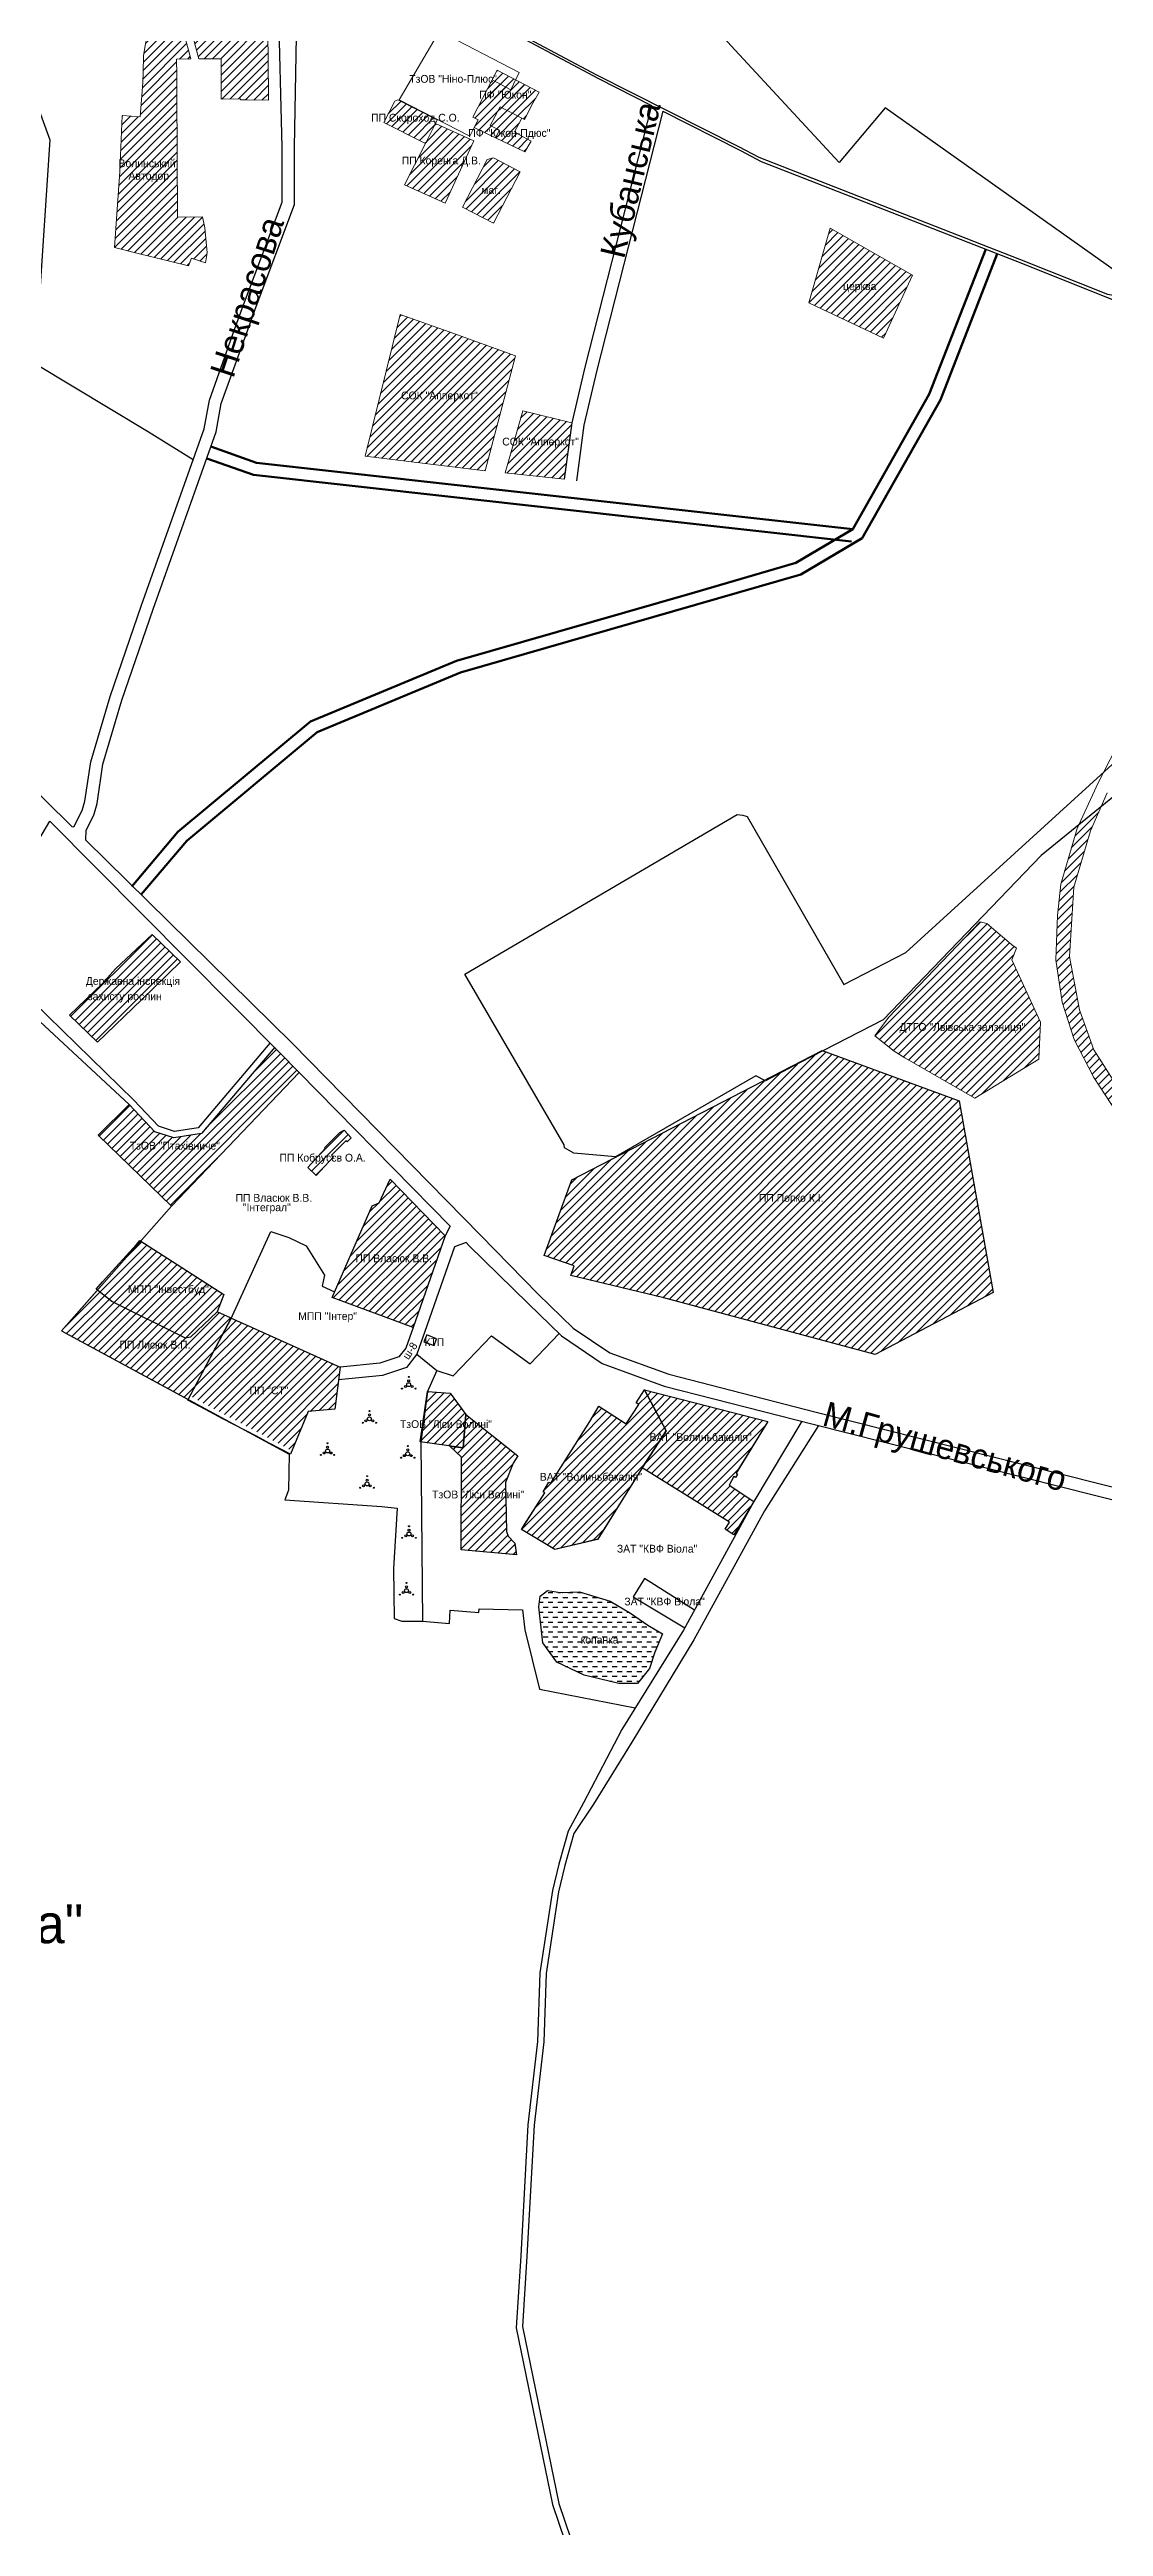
# Model space of a CAD drawing. Header units: millimetres. Extents: x 1379499 to 1411715, y 5652947 to 5671991.
# Drawn here: x 1404865 to 1405544, y 5655945 to 5657539 of the extents above; entities that cross this region are included whole.
import ezdxf
from ezdxf.enums import TextEntityAlignment as Align

# ---------------------------------------------------------------- set-up
doc = ezdxf.new("R2010")
doc.units = ezdxf.units.MM
doc.layers.add('_5Інше', color=252, linetype='Continuous', lineweight=25)
for name, color, linetype in [('PAY', 4, 'Continuous'), ('вулиці', 7, 'Continuous'), ('ВулНазва', 7, 'Continuous'), ('на область', 5, 'Continuous')]:
    doc.layers.add(name, color=color, linetype=linetype)
picture_1 = doc.add_image_def('image1.bmp', size_in_pixel=(3370, 2384))
pattern_1 = [(45, (19203.3615, -9190.9644), (-2.6516504294, 2.6516504294), [])]

# ---------------------------------------------------------------- blocks, each defined once
blk = doc.blocks.new('ЛвЗд')
at = {"layer": '_5Інше', "color": 204, "linetype": 'Continuous'}
for points in [[(49162.624, 24495.25), (49105.551, 24558.086)], [(49229.026, 24422.529), (49162.624, 24495.25)], [(49258.934, 24457.503), (49229.026, 24422.529)], [(49424, 24339), (49258.934, 24457.503)], [(49268.931, 23913.771), (49496.963, 24118.943)], [(49512.499, 24101.222), (49356.551, 23975.715)], [(48985.041, 23901.518), (49160.987, 24003.23)], [(49160.987, 24003.23), (49164.66, 24002.865)], [(49164.66, 24002.865), (49167.343, 24001.984)], [(49167.343, 24001.984), (49228.975, 23893.343)], [(49356.551, 23975.715), (49254.102, 23870.563)], [(49048.277, 23791.148), (48985.041, 23901.518)], [(49228.975, 23893.343), (49268.931, 23913.771)], [(49254.102, 23870.563), (49200.202, 23843.142)], [(49200.202, 23843.142), (49178.222, 23831.727)], [(49171.928, 23834.856), (49081.441, 23783.365)], [(49178.222, 23831.727), (49171.928, 23834.856)], [(49048.486, 23789.344), (49048.277, 23791.148)], [(49054.606, 23785.804), (49048.486, 23789.344)], [(49081.441, 23783.365), (49054.606, 23785.804)]]:
    blk.add_lwpolyline(points, dxfattribs=at)

msp = doc.modelspace()

# ---------------------------------------------------------------- hatches: boundary and pattern name
at = {"layer": 'вулиці', "lineweight": -2}
h = msp.add_hatch(dxfattribs=at)
h.set_pattern_fill('ANSI31', color=12, scale=30, style=0)
h.set_pattern_definition(pattern_1)
h.paths.add_polyline_path([(1404923.6, 5657495.5), (1404912, 5657496.4), (1404910.4, 5657460.4), (1404907.1, 5657411.4), (1404920.6, 5657408.1), (1404954.7, 5657399.6), (1404956.5, 5657404.5), (1404965.6, 5657401.6), (1404966.6, 5657408), (1404965.2, 5657424.1), (1404963.7, 5657431.1), (1404947.6, 5657430.9), (1404947.1, 5657511.4), (1404947.1, 5657522.7), (1404947, 5657532.7), (1404956.1, 5657532.8), (1404937.4, 5657602.3), (1404936.7, 5657649.5), (1404934.2, 5657650.5), (1404930.2, 5657588.5), (1404928.9, 5657568.4), (1404927.2, 5657544), (1404925.8, 5657534.8), (1404925.5, 5657524.3), (1404925.3, 5657517.7)])
h.paths.add_polyline_path([(1404911, 5657452.5), (1404947.2, 5657452.5), (1404947.2, 5657461.3), (1404911, 5657461.3)], flags=24)
h.paths.add_polyline_path([(1404903, 5657462), (1404953, 5657462), (1404953, 5657469.5), (1404903, 5657469.5)], flags=9)
h = msp.add_hatch(dxfattribs=at)
h.set_pattern_fill('ANSI31', color=12, scale=30, style=0)
h.set_pattern_definition(pattern_1)
h.paths.add_polyline_path([(1405005, 5657614.9), (1404942.6, 5657647.1), (1404941.5, 5657647.5), (1404942.4, 5657603), (1404961.3, 5657532.8), (1404975.6, 5657532.8), (1404975.7, 5657507), (1404987.9, 5657507.1), (1404988.3, 5657506.5), (1404992.5, 5657506.4), (1405006.1, 5657506.2), (1405005.9, 5657534.5), (1405005.6, 5657559.1), (1405005.8, 5657559.2)])
h.paths.add_polyline_path([(1404957.6, 5657581.8), (1404993.9, 5657581.8), (1404993.9, 5657590.6), (1404957.6, 5657590.6)], flags=24)
h.paths.add_polyline_path([(1404949.6, 5657591.4), (1404999.6, 5657591.4), (1404999.6, 5657598.9), (1404949.6, 5657598.9)], flags=24)
h = msp.add_hatch(dxfattribs=at)
h.set_pattern_fill('ANSI31', color=2, scale=30, style=0)
h.set_pattern_definition(pattern_1)
h.paths.add_polyline_path([(1405152.3, 5657482), (1405154.8, 5657487), (1405148.8, 5657489.9), (1405155.2, 5657502.1), (1405169.3, 5657494.8), (1405171, 5657493.9), (1405176.4, 5657504.3), (1405180.4, 5657511.5), (1405165.2, 5657519.3), (1405163.9, 5657516.6), (1405162.2, 5657513), (1405150.1, 5657519.3), (1405137.7, 5657495.4), (1405141.1, 5657493.7), (1405138.6, 5657488.7)])
h.paths.add_polyline_path([(1405086.7, 5657516.4), (1405163.4, 5657516.4), (1405163.4, 5657523.9), (1405086.7, 5657523.9)], flags=9)
h.paths.add_polyline_path([(1405127.2, 5657480.1), (1405195.1, 5657480.1), (1405195.1, 5657488.9), (1405127.2, 5657488.9)], flags=9)
h.paths.add_polyline_path([(1405137.4, 5657506), (1405179.9, 5657506), (1405179.9, 5657513.5), (1405137.4, 5657513.5)], flags=9)
h.paths.add_polyline_path([(1405063.4, 5657489.9), (1405138, 5657489.9), (1405138, 5657498.6), (1405063.4, 5657498.6)], flags=9)
h = msp.add_hatch(dxfattribs=at)
h.set_pattern_fill('ANSI31', color=2, scale=30, style=0)
h.set_pattern_definition(pattern_1)
h.paths.add_polyline_path([(1405153.4, 5657525.5), (1405137.7, 5657495.4), (1405141.1, 5657493.7), (1405138.6, 5657488.7), (1405152.3, 5657482), (1405154.8, 5657487), (1405148.8, 5657489.9), (1405155.2, 5657502.1), (1405169.3, 5657494.8), (1405171, 5657493.9), (1405176.4, 5657504.3), (1405180.4, 5657511.5)])
h.paths.add_polyline_path([(1405137.4, 5657506), (1405179.9, 5657506), (1405179.9, 5657513.5), (1405137.4, 5657513.5)], flags=9)
h = msp.add_hatch(dxfattribs=at)
h.set_pattern_fill('ANSI31', color=2, scale=30, style=0)
h.set_pattern_definition(pattern_1)
h.paths.add_polyline_path([(1405098.2, 5657482.9), (1405107.2, 5657478.4), (1405113.6, 5657491.3), (1405114.8, 5657493.7), (1405089.5, 5657506.4), (1405087.5, 5657505.7), (1405080.4, 5657491.9), (1405087.3, 5657488.4)])
h.paths.add_polyline_path([(1405063.4, 5657489.9), (1405138, 5657489.9), (1405138, 5657498.6), (1405063.4, 5657498.6)], flags=9)
h = msp.add_hatch(dxfattribs=at)
h.set_pattern_fill('ANSI31', color=2, scale=30, style=0)
h.set_pattern_definition(pattern_1)
h.paths.add_polyline_path([(1405154.8, 5657487), (1405152.3, 5657482), (1405171.1, 5657473), (1405175.3, 5657479.9), (1405167.2, 5657484.1), (1405167.4, 5657484.5), (1405164.6, 5657485.9), (1405169.3, 5657494.8), (1405155.2, 5657502.1), (1405148.8, 5657489.9)])
h.paths.add_polyline_path([(1405127.2, 5657480.1), (1405195.1, 5657480.1), (1405195.1, 5657488.9), (1405127.2, 5657488.9)], flags=9)
h = msp.add_hatch(dxfattribs=at)
h.set_pattern_fill('ANSI31', color=5, scale=30, style=0)
h.set_pattern_definition(pattern_1)
h.paths.add_polyline_path([(1405113.6, 5657491.3), (1405107.2, 5657478.4), (1405093.8, 5657451.8), (1405119.9, 5657440), (1405138.4, 5657480.1)])
h.paths.add_polyline_path([(1405082.2, 5657462.3), (1405152.6, 5657462.3), (1405152.6, 5657471.1), (1405082.2, 5657471.1)], flags=9)
h = msp.add_hatch(dxfattribs=at)
h.set_pattern_fill('ANSI31', color=2, scale=30, style=0)
h.set_pattern_definition(pattern_1)
h.paths.add_polyline_path([(1405151, 5657469.1), (1405147, 5657468), (1405131.1, 5657437.5), (1405150.9, 5657427.2), (1405168.2, 5657460.1)])
h.paths.add_polyline_path([(1405141.5, 5657445.9), (1405157.4, 5657445.9), (1405157.4, 5657450.9), (1405141.5, 5657450.9)], flags=24)
h = msp.add_hatch(dxfattribs=at)
h.set_pattern_fill('ANSI31', color=5, scale=30, style=0)
h.set_pattern_definition(pattern_1)
h.paths.add_polyline_path([(1405402, 5657353.1), (1405420.7, 5657393.6), (1405367.7, 5657423.9), (1405353.9, 5657375.9)])
h.paths.add_polyline_path([(1405371.5, 5657382.7), (1405401.9, 5657382.7), (1405401.9, 5657389), (1405371.5, 5657389)], flags=24)
h = msp.add_hatch(dxfattribs=at)
h.set_pattern_fill('ANSI31', color=5, scale=30, style=0)
h.set_pattern_definition(pattern_1)
h.paths.add_polyline_path([(1405091, 5657368.3), (1405068.3, 5657277.2), (1405145.7, 5657267.8), (1405165.1, 5657341.8), (1405122.5, 5657357.1)])
h.paths.add_polyline_path([(1405082.4, 5657311.8), (1405149.9, 5657311.8), (1405149.9, 5657319.3), (1405082.4, 5657319.3)], flags=24)
h = msp.add_hatch(dxfattribs=at)
h.set_pattern_fill('ANSI31', color=5, scale=30, style=0)
h.set_pattern_definition(pattern_1)
h.paths.add_polyline_path([(1405169.8, 5657306.4), (1405158.6, 5657266.4), (1405196.5, 5657262.4), (1405201.4, 5657298.6)])
h.paths.add_polyline_path([(1405147.6, 5657282.1), (1405215.1, 5657282.1), (1405215.1, 5657289.6), (1405147.6, 5657289.6)], flags=9)
h = msp.add_hatch(dxfattribs=at)
h.set_pattern_fill('ANSI31', color=12, scale=30, style=0)
h.set_pattern_definition(pattern_1)
h.paths.add_polyline_path([(1405722.9, 5656774.7), (1405650.4, 5656792.8), (1405637.9, 5656797.1), (1405624.6, 5656803.7), (1405612.1, 5656811.9), (1405598.8, 5656822.4), (1405585.7, 5656834.2), (1405566.4, 5656852.2), (1405551.9, 5656872.5), (1405537.4, 5656895.1), (1405528.1, 5656920.8), (1405521.7, 5656955.1), (1405524.5, 5656999.7), (1405535.3, 5657035.9), (1405542.1, 5657051.4), (1405528, 5657040), (1405526.8, 5657037.4), (1405516.1, 5657001.6), (1405514.1, 5656981.4), (1405513, 5656953), (1405517.1, 5656925.7), (1405524.8, 5656901.7), (1405537.4, 5656877.2), (1405555.7, 5656849.3), (1405579.4, 5656827.4), (1405595.8, 5656811.8), (1405650.7, 5656760.2), (1405656.6, 5656754.8), (1405675.4, 5656742.6), (1405689, 5656734.8), (1405730.6, 5656721.3), (1405835.5, 5656695), (1405994.7, 5656656.1), (1405985.9, 5656615), (1405974.7, 5656584.5), (1405972.2, 5656573.2), (1405957, 5656522.2), (1405965.6, 5656519.6), (1405977.4, 5656567.2), (1405996.9, 5656563.3), (1406016.1, 5656645.6), (1406018.6, 5656654.6), (1406024, 5656677.2), (1406012.8, 5656690.6), (1405998.2, 5656694.8), (1405967.8, 5656733.8), (1405953.7, 5656744.2), (1405948.2, 5656736), (1405762.3, 5656784.8), (1405756.9, 5656767.3)])
h.paths.add_polyline_path([(1405806.6, 5656738.1), (1405854.1, 5656738.1), (1405854.1, 5656745.6), (1405806.6, 5656745.6)], flags=24)
h = msp.add_hatch(dxfattribs=at)
h.set_pattern_fill('ANSI31', color=5, scale=30, style=0)
h.set_pattern_definition(pattern_1)
h.paths.add_polyline_path([(1404924.6, 5656927.5), (1404949.6, 5656951.7), (1404931.2, 5656969.3), (1404907.7, 5656947.2), (1404899.1, 5656937.6), (1404878.1, 5656917.4), (1404896.2, 5656899.9)])
h.paths.add_polyline_path([(1404878.7, 5656926.2), (1404948.7, 5656926.2), (1404948.7, 5656931.2), (1404878.7, 5656931.2)], flags=25)
h.paths.add_polyline_path([(1404873.2, 5656934.3), (1404964.5, 5656934.3), (1404964.5, 5656943), (1404873.2, 5656943)], flags=9)
h = msp.add_hatch(dxfattribs=at)
h.set_pattern_fill('ANSI31', color=12, scale=30, style=0)
h.set_pattern_definition(pattern_1)
h.paths.add_polyline_path([(1405484.7, 5656952.9), (1405487.7, 5656960.4), (1405484.5, 5656962.8), (1405468.6, 5656976.3), (1405464.3, 5656977.3), (1405405.2, 5656915.8), (1405396.5, 5656904), (1405409, 5656894.1), (1405415.8, 5656889.9), (1405460.9, 5656863.9), (1405502, 5656889), (1405503.1, 5656912.9)])
h.paths.add_polyline_path([(1405393.5, 5656904.7), (1405512.2, 5656904.7), (1405512.2, 5656913.5), (1405393.5, 5656913.5)], flags=9)
h = msp.add_hatch(dxfattribs=at)
h.set_pattern_fill('ANSI31', color=12, scale=30, style=0)
h.set_pattern_definition(pattern_1)
h.paths.add_polyline_path([(1404945.3, 5656838.3), (1404933.1, 5656842.3), (1404916.5, 5656859.9), (1404896.5, 5656840.1), (1404943.8, 5656794.3), (1405025.9, 5656880.4), (1405013.5, 5656893), (1405010, 5656896.5), (1404963, 5656841.1)])
h.paths.add_polyline_path([(1404905.5, 5656829.6), (1404986.3, 5656829.6), (1404986.3, 5656837.1), (1404905.5, 5656837.1)], flags=25)
h = msp.add_hatch(dxfattribs=at)
h.set_pattern_fill('ANSI31', color=12, scale=30, style=0)
h.set_pattern_definition(pattern_1)
h.paths.add_polyline_path([(1405326.2, 5656875.1), (1405325.5, 5656875.4), (1405201.4, 5656811.3), (1405183.6, 5656762.7), (1405203, 5656756), (1405200.7, 5656749.7), (1405260.7, 5656735.3), (1405396.7, 5656699), (1405472.6, 5656738.9), (1405450.8, 5656862.2), (1405363, 5656894.4), (1405348.1, 5656886.6)])
h.paths.add_polyline_path([(1405313.5, 5656796), (1405371.8, 5656796), (1405371.8, 5656803.5), (1405313.5, 5656803.5)], flags=24)
h = msp.add_hatch(dxfattribs=at)
h.set_pattern_fill('ANSI31', color=2, scale=30, style=0)
h.set_pattern_definition(pattern_1)
h.paths.add_polyline_path([(1405042.2, 5656831.9), (1405042.7, 5656831.5), (1405031.5, 5656819.3), (1405036.8, 5656814.1), (1405047.9, 5656826.2), (1405046.8, 5656827.3), (1405056, 5656836.4), (1405056.7, 5656835.7), (1405059.4, 5656838.4), (1405054.8, 5656843.3), (1405052.1, 5656841.8), (1405051.3, 5656841)])
h.paths.add_polyline_path([(1405004.3, 5656821.3), (1405077.6, 5656821.3), (1405077.6, 5656828.8), (1405004.3, 5656828.8)], flags=9)
h = msp.add_hatch(dxfattribs=at)
h.set_pattern_fill('ANSI31', color=2, scale=30, style=0)
h.set_pattern_definition(pattern_1)
h.paths.add_polyline_path([(1405098.9, 5656796.8), (1405084.5, 5656811.7), (1405077.4, 5656796.6), (1405073, 5656794.7), (1405061.3, 5656768), (1405083, 5656758.8)])
h.paths.add_polyline_path([(1405119.8, 5656775.2), (1405098.9, 5656796.8), (1405083, 5656758.8), (1405110.1, 5656747.3)])
h.paths.add_polyline_path([(1405059.4, 5656757), (1405114.1, 5656757), (1405114.1, 5656764.5), (1405059.4, 5656764.5)], flags=9)
h = msp.add_hatch(dxfattribs=at)
h.set_pattern_fill('ANSI31', color=12, scale=30, style=0)
h.set_pattern_definition(pattern_1)
h.paths.add_polyline_path([(1404923.9, 5656771.9), (1404896, 5656740.3), (1404905.3, 5656733), (1404952.7, 5656709.5), (1404955.9, 5656710), (1404973.1, 5656726.4), (1404977.4, 5656737.6)])
h.paths.add_polyline_path([(1404912, 5656735.2), (1404971.4, 5656735.2), (1404971.4, 5656745.3), (1404912, 5656745.3)], flags=24)
h = msp.add_hatch(dxfattribs=at)
h.set_pattern_fill('ANSI31', color=2, scale=30, style=0)
h.set_pattern_definition(pattern_1)
h.paths.add_polyline_path([(1405110.1, 5656747.3), (1405099.3, 5656751.9), (1405078.5, 5656724.1), (1405099.3, 5656716.3)])
h.paths.add_polyline_path([(1405073, 5656763.1), (1405061.3, 5656768), (1405047.2, 5656735.7), (1405073.3, 5656726)])
h.paths.add_polyline_path([(1405059.4, 5656757), (1405114.1, 5656757), (1405114.1, 5656764.5), (1405059.4, 5656764.5)], flags=9)
h = msp.add_hatch(dxfattribs=at)
h.set_pattern_fill('ANSI31', color=2, scale=30, style=0)
h.set_pattern_definition(pattern_1)
h.paths.add_polyline_path([(1405088.6, 5656756.4), (1405083, 5656758.8), (1405073, 5656763.1), (1405073.1, 5656745.7)])
h.paths.add_polyline_path([(1405059.4, 5656757), (1405114.1, 5656757), (1405114.1, 5656764.5), (1405059.4, 5656764.5)], flags=9)
h = msp.add_hatch(dxfattribs=at)
h.set_pattern_fill('ANSI31', color=2, scale=30, style=0)
h.set_pattern_definition(pattern_1)
h.paths.add_polyline_path([(1405099.3, 5656751.9), (1405088.6, 5656756.4), (1405073.1, 5656745.7), (1405073.3, 5656726), (1405078.5, 5656724.1)])
h = msp.add_hatch(dxfattribs=at)
h.set_pattern_fill('ANSI31', color=2, scale=30, style=0)
h.set_pattern_definition(pattern_1)
h.paths.add_polyline_path([(1404952.7, 5656709.5), (1404905.3, 5656733), (1404896, 5656740.3), (1404872.9, 5656714.2), (1404954.5, 5656670), (1404981.9, 5656721.7), (1404982.2, 5656722.3), (1404973.1, 5656726.4), (1404955.9, 5656710)])
h.paths.add_polyline_path([(1404903.1, 5656701.4), (1404963.1, 5656701.4), (1404963.1, 5656708.9), (1404903.1, 5656708.9)], flags=24)
h = msp.add_hatch(dxfattribs=at)
h.set_pattern_fill('ANSI31', color=2, scale=30, style=0)
h.set_pattern_definition(pattern_1)
h.paths.add_polyline_path([(1405052.3, 5656690.7), (1404991.3, 5656718.2), (1404982.2, 5656722.3), (1404955.7, 5656672.2), (1405021.3, 5656637), (1405031.7, 5656662.2), (1405048.9, 5656663.7)])
h.paths.add_polyline_path([(1404991.2, 5656672), (1405023.6, 5656672), (1405023.6, 5656679.6), (1404991.2, 5656679.6)], flags=24)
h = msp.add_hatch(dxfattribs=at)
h.set_pattern_fill('ANSI31', color=12, scale=30, style=0)
h.set_pattern_definition(pattern_1)
h.paths.add_polyline_path([(1405104.2, 5656642.5), (1405122.8, 5656640), (1405122.8, 5656640), (1405131.5, 5656638.8), (1405133.1, 5656660.3), (1405123.2, 5656674), (1405108.6, 5656675.1)])
h.paths.add_polyline_path([(1405077, 5656650.4), (1405163.7, 5656650.4), (1405163.7, 5656657.9), (1405077, 5656657.9)], flags=9)
h = msp.add_hatch(dxfattribs=at)
h.set_pattern_fill('ANSI31', color=2, scale=30, style=0)
h.set_pattern_definition(pattern_1)
h.paths.add_polyline_path([(1405246.7, 5656626), (1405262.2, 5656649.8), (1405248.2, 5656676.2), (1405242.9, 5656667.8), (1405244.6, 5656666.8), (1405236.5, 5656654.3), (1405218.8, 5656665.6), (1405213, 5656655.8), (1405187.8, 5656616), (1405186.6, 5656616.8), (1405182.9, 5656610.6), (1405184, 5656609.9), (1405171, 5656589.5), (1405169.1, 5656586.3), (1405190.4, 5656573.5), (1405218, 5656580)])
h.paths.add_polyline_path([(1405238.9, 5656642.2), (1405329.7, 5656642.2), (1405329.7, 5656649.7), (1405238.9, 5656649.7)], flags=9)
h.paths.add_polyline_path([(1405168.3, 5656616.6), (1405259.1, 5656616.6), (1405259.1, 5656624.1), (1405168.3, 5656624.1)], flags=9)
h = msp.add_hatch(dxfattribs=at)
h.set_pattern_fill('ANSI31', color=12, scale=30, style=0)
h.set_pattern_definition(pattern_1)
h.paths.add_polyline_path([(1405248.2, 5656676.2), (1405262.2, 5656649.8), (1405246.7, 5656626), (1405302.9, 5656591), (1405300.2, 5656586.5), (1405305.6, 5656582.9), (1405318.5, 5656604.3), (1405302.6, 5656614.8), (1405305.7, 5656620.3), (1405306.8, 5656619.8), (1405308.1, 5656621.8), (1405307.1, 5656622.5), (1405309, 5656625.6), (1405327.6, 5656655.8)])
h.paths.add_polyline_path([(1405238.9, 5656642.2), (1405329.7, 5656642.2), (1405329.7, 5656649.7), (1405238.9, 5656649.7)], flags=9)
h = msp.add_hatch(dxfattribs=at)
h.set_pattern_fill('ANSI31', color=12, scale=30, style=0)
h.set_pattern_definition(pattern_1)
h.paths.add_polyline_path([(1405158.8, 5656616.5), (1405163.7, 5656629), (1405166.6, 5656633.6), (1405133.1, 5656660.3), (1405131.5, 5656638.8), (1405122.8, 5656640), (1405130.4, 5656632.9), (1405130.1, 5656573.2), (1405165.9, 5656570), (1405164.7, 5656577.5), (1405160.4, 5656582), (1405159.4, 5656584.9), (1405159.4, 5656585)])
h.paths.add_polyline_path([(1405077, 5656650.4), (1405163.7, 5656650.4), (1405163.7, 5656657.9), (1405077, 5656657.9)], flags=9)
h.paths.add_polyline_path([(1405097.8, 5656605.1), (1405184.5, 5656605.1), (1405184.5, 5656612.6), (1405097.8, 5656612.6)], flags=9)
h = msp.add_hatch(dxfattribs=at)
h.set_pattern_fill('DASH', color=5, style=0)
h.set_pattern_definition([(0, (19203.3615, -9190.9644), (3.175, 3.175), [3.175, -3.175])])
h.paths.add_polyline_path([(1405194.2, 5656545.7), (1405185.8, 5656546.9), (1405181.1, 5656543.3), (1405180.1, 5656536.5), (1405182.7, 5656513.3), (1405191.7, 5656500.8), (1405209.3, 5656492.5), (1405231.7, 5656487.2), (1405243.6, 5656487.1), (1405251.4, 5656496.9), (1405254.9, 5656507.3), (1405259.8, 5656519.2), (1405250.3, 5656524.7), (1405239.2, 5656532.5), (1405226, 5656540.2), (1405206.4, 5656546.2)])
h.paths.add_polyline_path([(1405201.8, 5656512.8), (1405236.8, 5656512.8), (1405236.8, 5656517.8), (1405201.8, 5656517.8)], flags=24)

# ---------------------------------------------------------------- linework, layer by layer
at = {"layer": 'вулиці', "color": 7}
for points in [[(1405072.9, 5657599.7), (1405217.4, 5657522.7), (1405308.7, 5657476.4), (1405321.7, 5657469.6), (1405489.6, 5657404), (1405546.3, 5657381.5), (1405565.4, 5657378.1), (1405581.4, 5657382.3), (1405598.6, 5657394.3), (1405668.2, 5657456.4), (1405720.3, 5657503.9), (1405721.3, 5657510.6), (1405718.4, 5657517.6), (1405696.4, 5657536.7), (1405661.4, 5657572.3), (1405603, 5657632.4), (1405549.3, 5657693.1), (1405515.4, 5657738.3), (1405469.1, 5657804.4), (1405416.3, 5657877.4), (1405310.6, 5658025.3), (1405288.4, 5658045.8), (1405256.8, 5658054.8), (1405221.8, 5658070.3)], [(1404879.6, 5657038.8), (1404880.9, 5657038.6), (1404886.3, 5657049), (1404887.9, 5657055.1), (1404891.8, 5657080.5), (1404904.2, 5657122.4), (1404924.4, 5657181.3), (1404964.8, 5657294.8), (1404968.1, 5657313.1), (1404984.3, 5657358.7), (1404990.7, 5657376.2), (1405014.9, 5657440.7), (1405015, 5657476.1), (1405012.7, 5657569.6), (1405011.9, 5657612.4), (1405008.4, 5657632.1)], [(1404888.5, 5657030), (1404888.8, 5657036.5), (1404893.8, 5657046.1), (1404895.8, 5657053.5), (1404899.6, 5657078.8), (1404911.8, 5657120), (1404932, 5657178.6), (1404972.5, 5657292.7), (1404975.8, 5657311.1), (1404991.9, 5657356), (1404998.2, 5657373.4), (1405022.9, 5657439.2), (1405023, 5657476.1), (1405024.7, 5657571.3), (1405025.9, 5657612.1), (1405031.4, 5657619.9)], [(1405031.4, 5657619.9), (1405218.6, 5657520.2), (1405252.8, 5657502.9)], [(1404774.8, 5657308.3), (1404803.2, 5657366.4), (1404810.2, 5657401.7), (1404840.5, 5657495.4), (1404848.7, 5657502.9), (1404857.7, 5657502.1), (1404865.5, 5657480.8), (1404856.9, 5657350.9), (1404856.6, 5657336.3), (1404928.3, 5657293.2), (1404957.7, 5657275)], [(1405252.8, 5657502.9), (1405230, 5657413.6), (1405209.8, 5657334.4), (1405201.4, 5657298.6), (1405196.5, 5657262.4)], [(1405260.1, 5657499.2), (1405237.7, 5657411.6), (1405217.6, 5657332.5), (1405209.2, 5657297.1), (1405204.4, 5657261.3)], [(1405260.1, 5657499.2), (1405309.9, 5657473.9), (1405323.2, 5657466.8), (1405491.6, 5657401.1), (1405548.9, 5657378.3), (1405570.6, 5657374.5), (1405589.7, 5657379.4), (1405608.4, 5657392.6), (1405678.4, 5657455.1), (1405732.6, 5657504.5)], [(1404703.8, 5657212.8), (1404759.2, 5657157.4), (1404879.6, 5657038.8)], [(1404817.7, 5656961.8), (1404865.5, 5657042.2)], [(1404865.5, 5657042.2), (1405013.5, 5656893), (1405123, 5656781.5)], [(1404888.5, 5657030), (1405021.4, 5656899.2), (1405142.6, 5656775.8), (1405179.7, 5656737.8), (1405202.3, 5656715.9), (1405225.8, 5656699.9), (1405263.9, 5656686.3), (1405358.7, 5656661.8), (1405585.8, 5656604.5), (1405785.5, 5656553.7), (1406144.9, 5656462.1), (1406286.6, 5656426.6), (1406478.1, 5656362.2), (1406653.8, 5656301.9), (1406834.5, 5656240.6), (1407027.9, 5656177.4), (1407075.8, 5656155.7), (1407108.1, 5656138.9), (1407127.5, 5656129.7)], [(1404817.7, 5656961.8), (1404919.4, 5656862.7)], [(1404816.5, 5656952.6), (1404916.5, 5656859.9)], [(1405010.2, 5656896.7), (1404963, 5656841.1), (1404945.3, 5656838.3), (1404933.1, 5656842.3), (1404916.4, 5656859.9)], [(1405007.1, 5656899.3), (1404960.9, 5656844.8), (1404945.7, 5656842.4), (1404935.3, 5656845.8), (1404919.4, 5656862.7)], [(1404943.8, 5656794.3), (1405025.9, 5656880.4)], [(1404916.5, 5656859.9), (1404896.5, 5656840.1), (1404943.8, 5656794.3), (1404872.9, 5656714.2), (1405019.4, 5656634.8), (1405019.1, 5656611.5), (1405016.6, 5656605.3), (1405079.1, 5656601.1), (1405088.9, 5656600.1), (1405086.7, 5656561.2), (1405087.1, 5656528.9), (1405092, 5656527.2)], [(1404981.9, 5656721.7), (1405007.7, 5656778.1), (1405019.2, 5656774.3), (1405030.5, 5656768.8), (1405042.2, 5656749.9), (1405040.7, 5656742.9), (1405048.7, 5656739.3)], [(1405123, 5656781.5), (1405119.8, 5656775.2), (1405099.3, 5656716.3), (1405094.6, 5656703), (1405090.1, 5656697.3), (1405077.9, 5656693.3), (1405052.3, 5656690.7)], [(1405133.3, 5656771), (1405125.8, 5656768.2), (1405106.8, 5656713.7), (1405101.7, 5656699.1), (1405094.9, 5656690.5), (1405079.5, 5656685.4), (1405051.3, 5656682.6)], [(1405133.3, 5656771), (1405135.2, 5656769.1), (1405173.3, 5656731.8), (1405194.8, 5656710.9), (1405220.9, 5656693.2), (1405260.8, 5656678.5), (1405356.8, 5656654.1), (1405583.8, 5656596.7), (1405783.5, 5656546), (1406142.9, 5656454.3), (1406284.4, 5656418.9), (1406475.6, 5656354.6), (1406651.2, 5656294.3), (1406832, 5656233), (1407025, 5656169.9), (1407072.3, 5656148.5), (1407104.5, 5656131.8), (1407126.5, 5656121.3)], [(1405101.7, 5656699.1), (1405114.6, 5656688.7), (1405108.6, 5656675.1), (1405104.2, 5656642.5), (1405105.2, 5656527.2)], [(1405108.1, 5656711.5), (1405106.1, 5656707), (1405112.7, 5656704.6), (1405114.3, 5656709.1), (1405108.1, 5656711.5)], [(1405114.6, 5656688.7), (1405125, 5656685.2), (1405149.8, 5656710.9), (1405174.5, 5656693), (1405193.3, 5656712.4)], [(1405349.5, 5656655.9), (1405318.5, 5656604.3), (1405273.2, 5656521.4), (1405233.5, 5656457.5), (1405208.9, 5656410.4), (1405199, 5656392.1), (1405193.1, 5656370.9), (1405189, 5656353.8), (1405180.9, 5656300.8), (1405179.4, 5656256.7), (1405173.2, 5656203.1), (1405168.5, 5656118.7), (1405165.6, 5656072.5)], [(1405360.3, 5656653.2), (1405325.4, 5656598.3), (1405280, 5656515.3), (1405240.1, 5656449.3), (1405215.3, 5656409.4), (1405202.7, 5656390.5), (1405196.9, 5656369.9), (1405192.9, 5656353.1), (1405184.9, 5656300.5), (1405183.4, 5656256.4), (1405177.1, 5656202.8), (1405172.5, 5656118.5), (1405169.7, 5656073.2)], [(1405280.3, 5656534.3), (1405248.2, 5656554.7), (1405240.9, 5656543), (1405274.1, 5656523)], [(1405185.8, 5656546.9), (1405194.2, 5656545.7), (1405206.4, 5656546.2), (1405226, 5656540.2), (1405239.2, 5656532.5), (1405250.3, 5656524.7), (1405259.8, 5656519.2), (1405254.9, 5656507.3), (1405251.4, 5656496.9), (1405243.6, 5656487.1), (1405231.7, 5656487.2), (1405209.3, 5656492.5), (1405191.7, 5656500.8), (1405182.7, 5656513.3), (1405180.1, 5656536.5), (1405181.1, 5656543.3), (1405185.8, 5656546.9)], [(1405092, 5656527.2), (1405105.2, 5656527.2), (1405122.7, 5656525.8), (1405123.1, 5656534.4), (1405141.5, 5656532.8), (1405141.7, 5656535.3), (1405169.6, 5656534.6), (1405171.1, 5656521.7), (1405180.6, 5656483.4), (1405242.2, 5656471.4)], [(1405165.6, 5656072.5), (1405189, 5655958.7), (1405232.4, 5655831.1), (1405248.8, 5655781.1), (1405288.6, 5655655.2), (1405304.6, 5655630), (1405321.3, 5655586.4), (1405326.3, 5655572.7), (1405329.5, 5655551.8), (1405330.3, 5655534.6), (1405330.2, 5655533.8)], [(1405169.7, 5656073.2), (1405193, 5655959.3), (1405236.2, 5655832.4), (1405252.6, 5655782.3), (1405292.3, 5655656.9), (1405308.2, 5655631.8), (1405325, 5655587.8), (1405330.2, 5655573.7), (1405333.5, 5655552.2), (1405334.3, 5655534.6), (1405334.1, 5655531.7)]]:
    msp.add_lwpolyline(points, dxfattribs=at)
at = {"layer": 'вулиці', "color": 2, "lineweight": 70}
for points in [[(1404918.1, 5657000.2), (1404947.9, 5657035.3), (1405033.3, 5657106.3), (1405127.1, 5657145.5), (1405278.8, 5657189), (1405345.7, 5657208.4), (1405382.4, 5657230.2), (1405431.4, 5657317), (1405467.9, 5657410.3)], [(1404924.2, 5656995), (1404953.6, 5657029.6), (1405037.5, 5657099.4), (1405129.7, 5657137.9), (1405281.1, 5657181.4), (1405348.9, 5657201), (1405388.3, 5657224.4), (1405438.7, 5657313.5), (1405475.3, 5657407.4)], [(1405381.5, 5657222.2), (1404996.6, 5657265.1), (1404966.5, 5657275.7)], [(1405382.4, 5657230.2), (1404998.4, 5657272.9), (1404969.1, 5657283.3)]]:
    msp.add_lwpolyline(points, dxfattribs=at)
at = {"layer": 'вулиці', "color": 7}
for points in [[(1404931.2, 5656969.3), (1404949.6, 5656951.7), (1404924.6, 5656927.5), (1404896.2, 5656899.9), (1404878.1, 5656917.4), (1404899.1, 5656937.6), (1404907.7, 5656947.2), (1404931.2, 5656969.3)], [(1405183.6, 5656762.7), (1405201.4, 5656811.3), (1405362.5, 5656894.6), (1405450.8, 5656862.2), (1405472.6, 5656738.9), (1405396.7, 5656699), (1405260.7, 5656735.3), (1405200.7, 5656749.7), (1405203, 5656756), (1405183.6, 5656762.7)], [(1405059.4, 5656838.4), (1405056.7, 5656835.7), (1405056, 5656836.4), (1405046.8, 5656827.3), (1405047.9, 5656826.2), (1405036.8, 5656814.1), (1405031.5, 5656819.3), (1405042.7, 5656831.5), (1405042.2, 5656831.9), (1405051.3, 5656841), (1405052.1, 5656841.8), (1405054.8, 5656843.3), (1405059.4, 5656838.4)], [(1405047.2, 5656735.7), (1405073, 5656794.7), (1405077.4, 5656796.6), (1405084.5, 5656811.7), (1405119.8, 5656775.2), (1405099.3, 5656716.3), (1405047.2, 5656735.7)], [(1404895.3, 5656740.9), (1404899.3, 5656745.6), (1404901.2, 5656747.8), (1404921.1, 5656769.7), (1404923.4, 5656772.2), (1404977.4, 5656737.6), (1404973.1, 5656726.4), (1404955.9, 5656710), (1404952.7, 5656709.5), (1404905.3, 5656733), (1404895.3, 5656740.9)], [(1404981.9, 5656721.7), (1404982.2, 5656722.3), (1404973.1, 5656726.4), (1404955.9, 5656710), (1404952.7, 5656709.5), (1404905.3, 5656733), (1404896, 5656740.3), (1404872.9, 5656714.2), (1404954.5, 5656670)], [(1404982.2, 5656722.3), (1404991.3, 5656718.2), (1405052.3, 5656690.7), (1405048.9, 5656663.7), (1405031.7, 5656662.2), (1405020.3, 5656634.8), (1405006.7, 5656641.9), (1404998.4, 5656646.3), (1404976.8, 5656657.6), (1404965.6, 5656663.6), (1404954.3, 5656669.6), (1404982.2, 5656722.3)], [(1405108.6, 5656675.1), (1405123.2, 5656674), (1405133.1, 5656660.3), (1405131.5, 5656638.8), (1405103.8, 5656642.6), (1405108.6, 5656675.1)], [(1405217.9, 5656579.9), (1405190.4, 5656573.5), (1405169.1, 5656586.3), (1405171, 5656589.5), (1405184, 5656609.9), (1405182.9, 5656610.6), (1405186.6, 5656616.8), (1405187.8, 5656616), (1405213, 5656655.8), (1405218.8, 5656665.6), (1405236.5, 5656654.3), (1405244.6, 5656666.8), (1405242.9, 5656667.8), (1405248.2, 5656676.2), (1405262.2, 5656649.8), (1405246.7, 5656626), (1405217.9, 5656579.9)], [(1405248.2, 5656676.2), (1405327.6, 5656655.8), (1405307.1, 5656622.5), (1405308.1, 5656621.8), (1405306.8, 5656619.8), (1405305.8, 5656620.4), (1405302.6, 5656614.8), (1405318.5, 5656604.3), (1405305.6, 5656582.9), (1405300.2, 5656586.5), (1405302.9, 5656591), (1405246.7, 5656626), (1405218.1, 5656580), (1405190.4, 5656573.5), (1405169.1, 5656586.3), (1405184, 5656609.9), (1405182.9, 5656610.6), (1405186.6, 5656616.8), (1405187.8, 5656616), (1405213, 5656655.8), (1405218.8, 5656665.6), (1405236.5, 5656654.3), (1405244.6, 5656666.8), (1405242.9, 5656667.8), (1405248.2, 5656676.2)], [(1405305.6, 5656582.9), (1405300.2, 5656586.5), (1405302.9, 5656591), (1405246.7, 5656626), (1405262.2, 5656649.8), (1405248.2, 5656676.2), (1405327.6, 5656655.8), (1405309, 5656625.6), (1405307.1, 5656622.5), (1405308.1, 5656621.8), (1405306.8, 5656619.8), (1405305.7, 5656620.3), (1405302.6, 5656614.8), (1405318.5, 5656604.3), (1405305.6, 5656582.9)], [(1405133.1, 5656660.3), (1405166.6, 5656633.6), (1405163.7, 5656629), (1405158.8, 5656616.5), (1405159.4, 5656585), (1405159.4, 5656584.9), (1405160.4, 5656582), (1405164.7, 5656577.5), (1405165.9, 5656570), (1405130.1, 5656573.2), (1405130.4, 5656632.9), (1405122.8, 5656640), (1405131.5, 5656638.8), (1405133.1, 5656660.3)]]:
    msp.add_lwpolyline(points, close=True, dxfattribs=at)
for centre, radius in [((1405096.4, 5656682), 0.625), ((1405096.4, 5656684.5), 0.312), ((1405092.1, 5656677), 0.312), ((1405094.3, 5656678.3), 0.625), ((1405096.4, 5656679.5), 1.25), ((1405098.6, 5656678.3), 0.625), ((1405100.8, 5656677), 0.312), ((1405066.8, 5656655), 0.312), ((1405068.9, 5656656.3), 0.625), ((1405071.1, 5656657.5), 1.25), ((1405071.1, 5656660), 0.625), ((1405071.1, 5656662.5), 0.312), ((1405073.3, 5656656.3), 0.625), ((1405075.4, 5656655), 0.312), ((1405039.9, 5656634.3), 0.312), ((1405042, 5656635.5), 0.625), ((1405044.2, 5656636.8), 1.25), ((1405044.2, 5656639.3), 0.625), ((1405044.2, 5656641.8), 0.312), ((1405046.4, 5656635.5), 0.625), ((1405048.5, 5656634.3), 0.312), ((1405093.6, 5656633.8), 0.625), ((1405095.8, 5656635), 1.25), ((1405095.8, 5656637.5), 0.625), ((1405095.8, 5656640), 0.312), ((1405098, 5656633.8), 0.625), ((1405069.6, 5656618.1), 0.625), ((1405069.6, 5656620.6), 0.312), ((1405091.5, 5656632.5), 0.312), ((1405100.1, 5656632.5), 0.312), ((1405065.2, 5656613.1), 0.312), ((1405067.4, 5656614.3), 0.625), ((1405069.6, 5656615.6), 1.25), ((1405071.7, 5656614.3), 0.625), ((1405073.9, 5656613.1), 0.312), ((1405096.6, 5656585.9), 0.625), ((1405096.6, 5656588.4), 0.312), ((1405092.3, 5656580.9), 0.312), ((1405094.5, 5656582.2), 0.625), ((1405096.6, 5656583.4), 1.25), ((1405098.8, 5656582.2), 0.625), ((1405101, 5656580.9), 0.312), ((1405090.7, 5656544.4), 0.312), ((1405092.8, 5656545.7), 0.625), ((1405095, 5656546.9), 1.25), ((1405095, 5656549.4), 0.625), ((1405095, 5656551.9), 0.312), ((1405097.2, 5656545.7), 0.625), ((1405099.3, 5656544.4), 0.312)]:
    msp.add_circle(centre, radius, dxfattribs=at)
at = {"layer": 'ВулНазва', "color": 7, "lineweight": 9}
for points in [[(1404941.5, 5657647.5), (1404942.6, 5657647.1), (1405005, 5657614.9), (1405005.8, 5657559.2), (1405005.6, 5657559.1), (1405005.9, 5657534.5), (1405006.1, 5657506.2), (1404992.5, 5657506.4), (1404988.3, 5657506.5), (1404987.9, 5657507.1), (1404975.7, 5657507), (1404975.6, 5657532.8), (1404961.3, 5657532.8), (1404942.4, 5657603), (1404941.5, 5657647.5)], [(1405116.2, 5657550.7), (1405167.6, 5657524.2), (1405163.9, 5657516.6), (1405162.2, 5657513), (1405150.1, 5657519.3), (1405137.7, 5657495.4), (1405141.1, 5657493.7), (1405138.6, 5657488.7), (1405135.7, 5657483.1), (1405090.2, 5657506.4), (1405116.2, 5657550.7)], [(1405180.4, 5657511.5), (1405176.4, 5657504.3), (1405171, 5657493.9), (1405169.3, 5657494.8), (1405155.2, 5657502.1), (1405148.8, 5657489.9), (1405154.8, 5657487), (1405152.3, 5657482), (1405138.6, 5657488.7), (1405141.1, 5657493.7), (1405137.7, 5657495.4), (1405153.4, 5657525.5), (1405180.4, 5657511.5)], [(1405080.4, 5657491.9), (1405087.5, 5657505.7), (1405089.5, 5657506.4), (1405114.8, 5657493.7), (1405113.6, 5657491.3), (1405107.2, 5657478.4), (1405098.2, 5657482.9), (1405087.3, 5657488.4), (1405080.4, 5657491.9)], [(1405169.3, 5657494.8), (1405164.6, 5657485.9), (1405167.4, 5657484.5), (1405167.2, 5657484.1), (1405175.3, 5657479.9), (1405171.1, 5657473), (1405152.3, 5657482), (1405154.8, 5657487), (1405148.8, 5657489.9), (1405155.2, 5657502.1), (1405169.3, 5657494.8)], [(1405113.6, 5657491.3), (1405138.4, 5657480.1), (1405119.9, 5657440), (1405093.8, 5657451.8), (1405107.2, 5657478.4), (1405113.6, 5657491.3)], [(1405151, 5657469.1), (1405168.2, 5657460.1), (1405150.9, 5657427.2), (1405131.1, 5657437.5), (1405147, 5657468), (1405151, 5657469.1)], [(1405367.7, 5657423.9), (1405420.7, 5657393.6), (1405402, 5657353.1), (1405353.9, 5657375.9), (1405367.7, 5657423.9)], [(1405091, 5657368.3), (1405122.5, 5657357.1), (1405165.1, 5657341.8), (1405145.7, 5657267.8), (1405068.3, 5657277.2), (1405091, 5657368.3)], [(1405169.8, 5657306.4), (1405201.4, 5657298.6), (1405196.5, 5657262.4), (1405158.6, 5657266.4), (1405169.8, 5657306.4)], [(1405405.2, 5656915.8), (1405464.3, 5656977.3), (1405468.6, 5656976.3), (1405484.5, 5656962.8), (1405487.7, 5656960.4), (1405484.7, 5656952.9), (1405503.1, 5656912.9), (1405502, 5656889), (1405460.9, 5656863.9), (1405415.8, 5656889.9), (1405409, 5656894.1), (1405396.5, 5656904), (1405405.2, 5656915.8)]]:
    msp.add_lwpolyline(points, close=True, dxfattribs=at)
for points in [[(1404937.4, 5657602.3), (1404956.1, 5657532.8), (1404947, 5657532.7), (1404947.1, 5657522.7), (1404947.1, 5657511.4), (1404947.6, 5657430.9), (1404963.7, 5657431.1), (1404965.2, 5657424.1), (1404966.6, 5657408), (1404965.6, 5657401.6), (1404956.5, 5657404.5), (1404954.7, 5657399.6), (1404920.6, 5657408.1), (1404907.1, 5657411.4), (1404910.4, 5657460.4), (1404912, 5657496.4), (1404923.6, 5657495.5), (1404925.3, 5657517.7), (1404925.5, 5657524.3), (1404925.8, 5657534.8), (1404927.2, 5657544)], [(1405555.7, 5656849.3), (1405537.4, 5656877.2), (1405524.8, 5656901.7), (1405517.1, 5656925.7), (1405513, 5656953), (1405514.1, 5656981.4), (1405516.1, 5657001.6), (1405526.8, 5657037.4), (1405540.2, 5657066.9), (1405551.8, 5657089.3)], [(1405546, 5657060.5), (1405535.3, 5657035.9), (1405524.5, 5656999.7), (1405521.7, 5656955.1), (1405528.1, 5656920.8), (1405537.4, 5656895.1), (1405551.9, 5656872.5)]]:
    msp.add_lwpolyline(points, dxfattribs=at)

# ---------------------------------------------------------------- block references
at = {"layer": 'ВулНазва', "color": 7, "lineweight": 9, "rotation": 0.3369352804739994}
msp.add_blockref('ЛвЗд', (1356288.9, 5632754.6), dxfattribs=at)

# ---------------------------------------------------------------- texts
at = {"layer": 'PAY', "color": 7}
for s, height, p in [('ПП Власюк В.В.', 5, (1405086.8, 5656760.8)), ('копанка', 5, (1405219.3, 5656515.3)), ('СТ "Дружба"', 25, (1404789.1, 5656329.5))]:
    msp.add_text(s, height=height, dxfattribs=at).set_placement(p, align=Align.MIDDLE)
at = {"layer": 'вулиці', "color": 7}
for s, p in [('Державна інспекція', (1404918.9, 5656938.7)), ('захисту рослин', (1404913.7, 5656928.7)), ('ТзОВ "Птахівниче"', (1404945.9, 5656833.4)), ('ПП Кобрусєв О.А.', (1405041, 5656825)), ('ПП Власюк В.В.', (1405009.6, 5656799.7)), ('"Інтеграл"', (1405005.1, 5656792.9)), ('ПП Попко К.І.', (1405342.6, 5656799.7)), ('МПП "Інвестбуд"', (1404941.7, 5656740.3)), ('МПП "Інтер"', (1405044.2, 5656722.9)), ('ПП Лисюк В.П.', (1404933.1, 5656705.2)), ('КТП', (1405112.9, 5656706.9)), ('ПП "СТ" ', (1405007.4, 5656675.8)), ('ТзОВ "Ліси Волині"', (1405120.4, 5656654.2)), ('ВАТ "Волиньбакалія"', (1405284.3, 5656645.9)), ('ВАТ "Волиньбакалія"', (1405213.7, 5656620.3)), ('ТзОВ "Ліси Волині"', (1405141.1, 5656608.9)), ('ЗАТ "КВФ Віола"', (1405256.3, 5656574)), ('ЗАТ "КВФ Віола"', (1405261.1, 5656540))]:
    msp.add_text(s, height=5, dxfattribs=at).set_placement(p, align=Align.MIDDLE)
msp.add_text('ш-8', height=5, rotation=56.9166, dxfattribs=at).set_placement((1405097.2, 5656701.3), align=Align.MIDDLE)
at = {"layer": 'ВулНазва', "color": 7, "lineweight": 9}
for s, p in [('ТзОВ "Ніно-Плюс"', (1405125, 5657520.1)), ('ПФ "Юкон"', (1405158.6, 5657509.8)), ('ПП Скороход С.О.', (1405100.7, 5657494.3)), ('ПФ "Юкон-Пдюс"', (1405161.2, 5657484.5)), ('Волинський', (1404928, 5657465.8)), ('ПП Коренга Д.В.', (1405117.4, 5657466.7)), ('Автодор', (1404929.1, 5657456.9)), ('маг.', (1405149.4, 5657448.4)), ('церква', (1405386.7, 5657385.8)), ('СОК "Апперкот"', (1405116.2, 5657315.5)), ('СОК "Апперкот"', (1405181.3, 5657285.8)), ('ДТГО "Лвівська залзниця"', (1405452.8, 5656909.1))]:
    msp.add_text(s, height=5, dxfattribs=at).set_placement(p, align=Align.MIDDLE)
at = {"layer": 'ВулНазва', "color": 1, "lineweight": 9}
for s, rotation, p in [('Кубанська', 76.5616, (1405240.9, 5657454.7)), ('Некрасова', 71.9831, (1404994.6, 5657379)), ('М.Грушевського', 344.5242, (1405441, 5656637.4))]:
    msp.add_text(s, height=16, rotation=rotation, dxfattribs=at).set_placement(p, align=Align.MIDDLE)

# ---------------------------------------------------------------- pictures from other files: only their frames are drawn
at = {"layer": 'на область', "color": 7, "lineweight": -2}
image = msp.add_image(picture_1, insert=(1395288.6, 5652947), size_in_units=(16426, 11620.1), dxfattribs=at)
image.dxf.flags = 7

doc.saveas('drawing.dxf')
